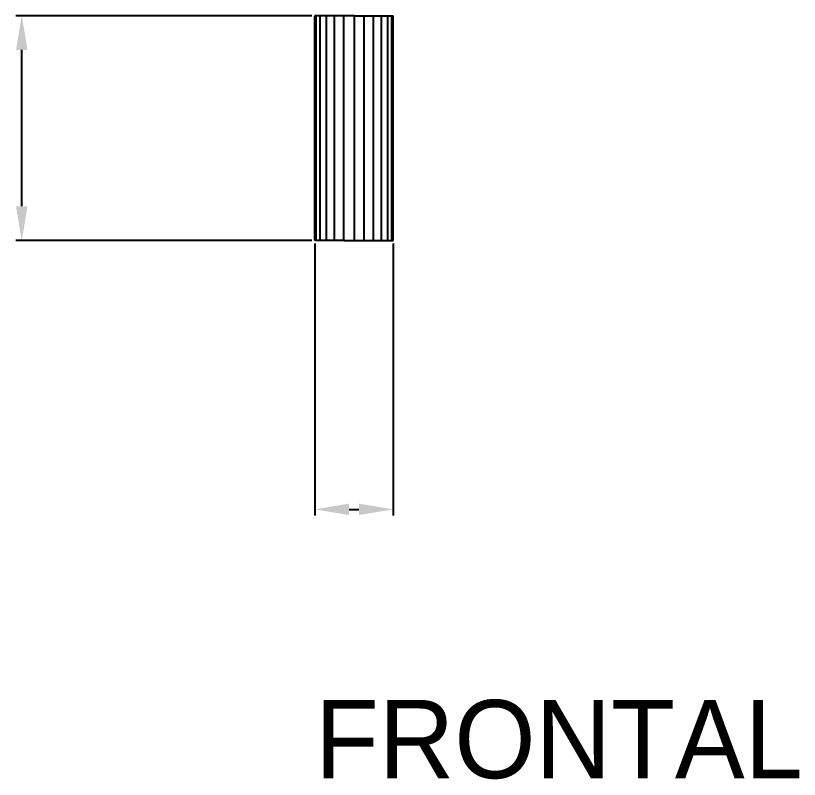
# Model space of a CAD drawing. Header units: millimetres. Extents: x -61 to 13940, y -87340 to 371.
# Drawn here: x 1170.8 to 1331.1, y -10491.4 to -10335.2 of the extents above; entities that cross this region are included whole.
import ezdxf

# ---------------------------------------------------------------- set-up
doc = ezdxf.new("R2010")
doc.units = ezdxf.units.MM
for name, color, linetype in [('R18_COTAS_P', 1, 'Continuous'), ('R18_PIEZAS_P', 3, 'Continuous'), ('R18_TEXTOS', 7, 'Continuous')]:
    doc.layers.add(name, color=color, linetype=linetype)
doc.dimstyles.get("Standard").update_dxf_attribs({"dimtxt": 2.5, "dimasz": 2.5, "dimexe": 1.25, "dimexo": 0.625, "dimtad": 1, "dimcen": 2.5, "dimazin": 3, "dimtfac": 1, "dimtmove": 0, "dimatfit": 3, "dimarcsym": 0})

# ---------------------------------------------------------------- blocks, each defined once
blk = doc.blocks.new('*D61')
at = {"layer": 'Defpoints', "color": 0, "transparency": 16777216}
for p in [(1232, -10381.17), (1248, -10381.17), (1248, -10436.17)]:
    blk.add_point(p, dxfattribs=at)
at = {"layer": 'R18_COTAS_P', "color": 0, "lineweight": -2, "transparency": 16777216}
for p, q in [((1232, -10381.79), (1232, -10437.42)), ((1248, -10381.79), (1248, -10437.42)), ((1239, -10436.17), (1241, -10436.17))]:
    blk.add_line(p, q, dxfattribs=at)
at = {"layer": 'R18_COTAS_P', "color": 0, "transparency": 16777216}
for points in [[(1239, -10435), (1239, -10437.33), (1232, -10436.17)], [(1241, -10435), (1241, -10437.33), (1248, -10436.17)]]:
    blk.add_solid(points, dxfattribs=at)
blk = doc.blocks.new('*D62')
at = {"layer": 'Defpoints', "color": 0, "transparency": 16777216}
for p in [(1172, -10335.17), (1232, -10335.17), (1232, -10381.17)]:
    blk.add_point(p, dxfattribs=at)
at = {"layer": 'R18_COTAS_P', "color": 0, "lineweight": -2, "transparency": 16777216}
for p, q in [((1231.38, -10335.17), (1170.75, -10335.17)), ((1172, -10374.17), (1172, -10342.17)), ((1231.38, -10381.17), (1170.75, -10381.17))]:
    blk.add_line(p, q, dxfattribs=at)
at = {"layer": 'R18_COTAS_P', "color": 0, "transparency": 16777216}
for points in [[(1170.83, -10342.17), (1173.17, -10342.17), (1172, -10335.17)], [(1170.83, -10374.17), (1173.17, -10374.17), (1172, -10381.17)]]:
    blk.add_solid(points, dxfattribs=at)

msp = doc.modelspace()

# ---------------------------------------------------------------- linework, layer by layer
at = {"layer": 'R18_PIEZAS_P'}
for p, q in [((1232.273, -10335.168), (1232, -10335.168)), ((1232, -10381.168), (1232, -10335.168)), ((1233.072, -10335.168), (1232.273, -10335.168)), ((1232.273, -10381.168), (1232.273, -10335.168)), ((1234.343, -10335.168), (1233.072, -10335.168)), ((1233.072, -10381.168), (1233.072, -10335.168)), ((1236, -10335.168), (1234.343, -10335.168)), ((1234.343, -10381.168), (1234.343, -10335.168)), ((1237.929, -10335.168), (1236, -10335.168)), ((1236, -10381.168), (1236, -10335.168)), ((1240, -10335.168), (1237.929, -10335.168)), ((1237.929, -10381.168), (1237.929, -10335.168)), ((1240, -10335.168), (1242.071, -10335.168)), ((1240, -10335.168), (1240, -10381.168)), ((1242.071, -10335.168), (1244, -10335.168)), ((1242.071, -10381.168), (1242.071, -10335.168)), ((1244, -10335.168), (1245.657, -10335.168)), ((1244, -10381.168), (1244, -10335.168)), ((1245.657, -10335.168), (1246.928, -10335.168)), ((1245.657, -10381.168), (1245.657, -10335.168)), ((1246.928, -10335.168), (1247.727, -10335.168)), ((1246.928, -10381.168), (1246.928, -10335.168)), ((1247.727, -10335.168), (1248, -10335.168)), ((1247.727, -10381.168), (1247.727, -10335.168)), ((1248, -10381.168), (1248, -10335.168)), ((1232.273, -10381.168), (1232, -10381.168)), ((1233.072, -10381.168), (1232.273, -10381.168)), ((1234.343, -10381.168), (1233.072, -10381.168)), ((1236, -10381.168), (1234.343, -10381.168)), ((1237.929, -10381.168), (1236, -10381.168)), ((1237.929, -10381.168), (1240, -10381.168)), ((1240, -10381.168), (1242.071, -10381.168)), ((1242.071, -10381.168), (1244, -10381.168)), ((1244, -10381.168), (1245.657, -10381.168)), ((1245.657, -10381.168), (1246.928, -10381.168)), ((1246.928, -10381.168), (1247.727, -10381.168)), ((1247.727, -10381.168), (1248, -10381.168))]:
    msp.add_line(p, q, dxfattribs=at)

# ---------------------------------------------------------------- texts
at = {"layer": 'R18_TEXTOS'}
msp.add_text('FRONTAL', height=16, dxfattribs=at).set_placement((1232, -10491.168))

# ---------------------------------------------------------------- dimensions: what is measured, and where the dimension line sits
at = {"layer": 'R18_COTAS_P'}
dim = msp.add_linear_dim(base=(1172, -10335.168), p1=(1232, -10381.168), p2=(1232, -10335.168), angle=90, dimstyle='Standard', override={"dimtxt": 16, "dimasz": 7, "dimtad": 1, "dimdec": 2}, dxfattribs=at)
dim.commit()
dim.dimension.update_dxf_attribs({"geometry": '*D62', "text_midpoint": (1172, -10358.168)})
dim = msp.add_linear_dim(base=(1248, -10436.168), p1=(1232, -10381.168), p2=(1248, -10381.168), dimstyle='Standard', override={"dimtxt": 16, "dimasz": 7, "dimtad": 1, "dimdec": 2}, dxfattribs=at)
dim.commit()
dim.dimension.update_dxf_attribs({"geometry": '*D61', "text_midpoint": (1240, -10436.168)})

doc.saveas('drawing.dxf')
